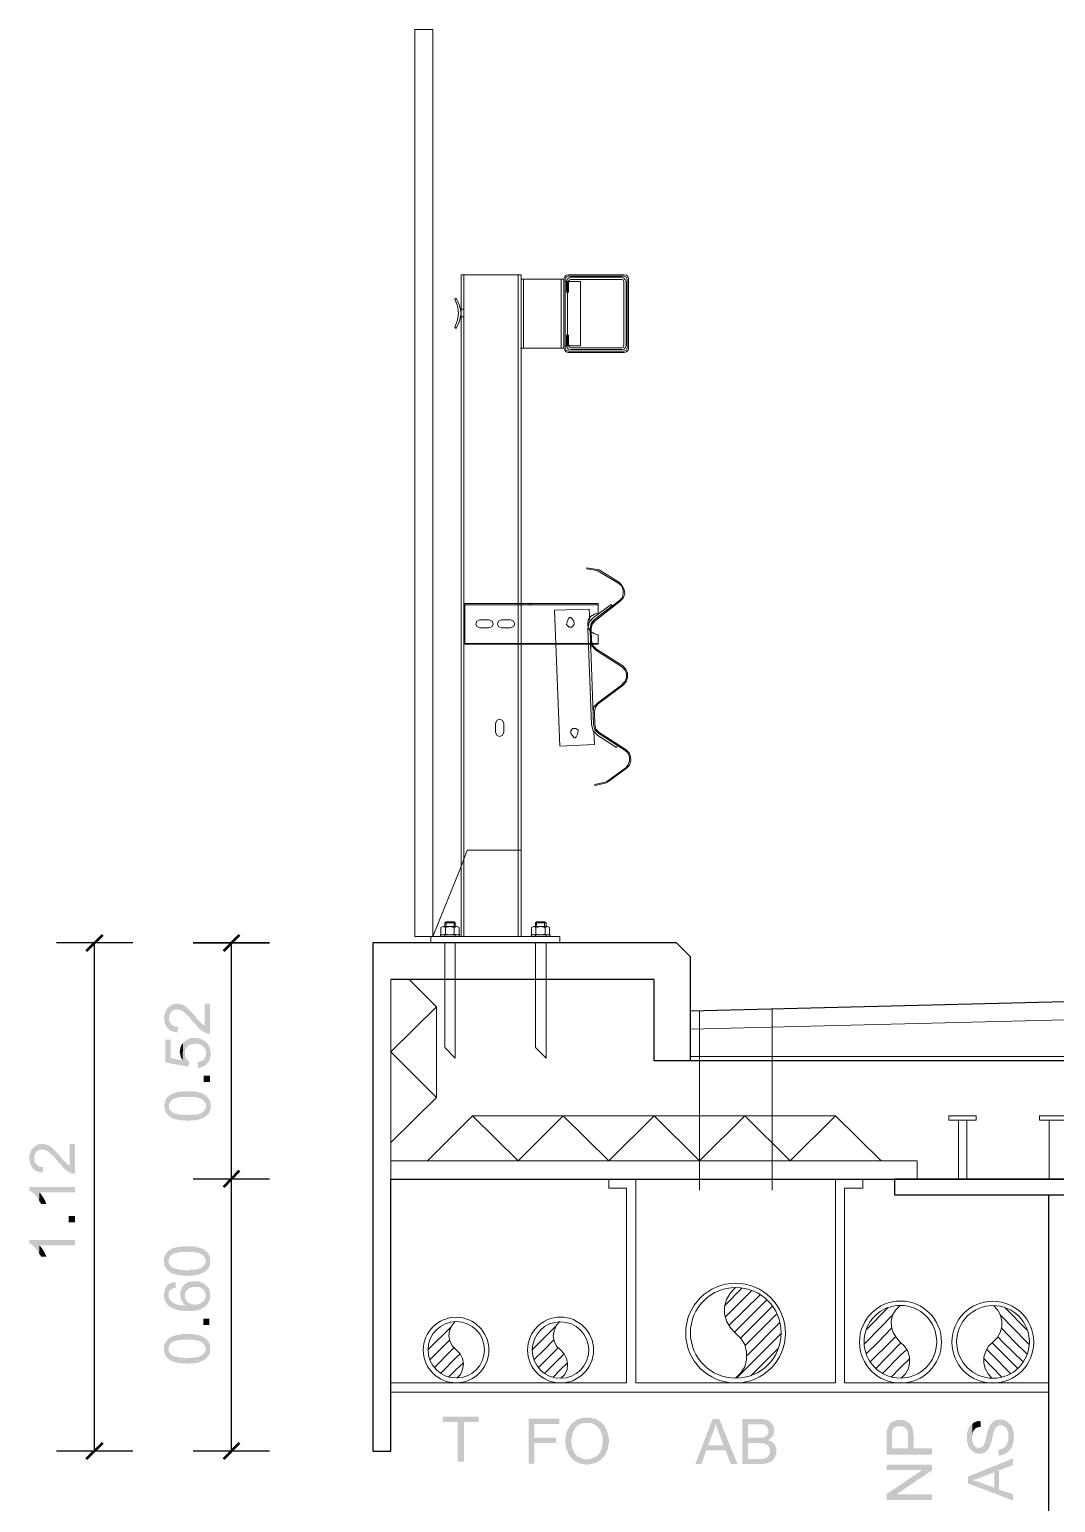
# Model space of a CAD drawing. Header units: millimetres. Extents: x 0.3 to 47.5, y 0.1 to 28.
# Drawn here: x 25.903 to 27.684, y 1.487 to 4.044 of the extents above; entities that cross this region are included whole.
import ezdxf

# ---------------------------------------------------------------- set-up
doc = ezdxf.new("R2010")
doc.units = ezdxf.units.MM
doc.layers.add('PDF _Geometria', color=7, linetype='Continuous')
doc.layers.add('PDF _Riempimenti solidi', color=7, linetype='Continuous')

msp = doc.modelspace()

# ---------------------------------------------------------------- hatches: boundary and pattern name
at = {"layer": 'PDF _Riempimenti solidi', "transparency": 33554559}
for points in [[(26.1367, 2.3282), (26.1367, 2.3232), (26.1375, 2.3216), (26.1375, 2.3191), (26.1383, 2.3174), (26.1392, 2.3149), (26.14, 2.3132), (26.1417, 2.3116), (26.1425, 2.3099), (26.1442, 2.3091), (26.145, 2.3074), (26.1467, 2.3066), (26.1483, 2.3057), (26.1508, 2.3049), (26.1525, 2.3041), (26.155, 2.3032), (26.1575, 2.3032), (26.1592, 2.3024), (26.1608, 2.3124), (26.1583, 2.3124), (26.1558, 2.3132), (26.1542, 2.3132), (26.1525, 2.3141), (26.1508, 2.3157), (26.1492, 2.3166), (26.1483, 2.3182), (26.1467, 2.3199), (26.1458, 2.3216), (26.145, 2.3232), (26.145, 2.3474), (26.1433, 2.3457), (26.1417, 2.3441), (26.1408, 2.3424), (26.1392, 2.3407), (26.1383, 2.3391), (26.1383, 2.3374), (26.1375, 2.3349), (26.1367, 2.3332), (26.1367, 2.3307)], [(26.145, 2.3474), (26.145, 2.3282), (26.145, 2.3316), (26.1458, 2.3332), (26.1467, 2.3349), (26.1475, 2.3374), (26.1483, 2.3391), (26.1492, 2.3391), (26.1508, 2.3399), (26.1525, 2.3416), (26.1542, 2.3424), (26.1617, 2.3424), (26.1642, 2.3416), (26.1658, 2.3407), (26.1683, 2.3399), (26.17, 2.3382), (26.1708, 2.3374), (26.1725, 2.3366), (26.1733, 2.3349), (26.175, 2.3341), (26.1767, 2.3324), (26.1783, 2.3307), (26.18, 2.3291), (26.1817, 2.3274), (26.1833, 2.3249), (26.185, 2.3232), (26.1867, 2.3207), (26.1883, 2.3191), (26.19, 2.3174), (26.1917, 2.3157), (26.1933, 2.3141), (26.1942, 2.3124), (26.1958, 2.3107), (26.1975, 2.3091), (26.1983, 2.3082), (26.2, 2.3074), (26.2017, 2.3057), (26.2033, 2.3049), (26.205, 2.3032), (26.2075, 2.3024), (26.2092, 2.3016), (26.2117, 2.3007), (26.2158, 2.3007), (26.2158, 2.3524), (26.2067, 2.3524), (26.2067, 2.3141), (26.205, 2.3157), (26.2033, 2.3166), (26.2017, 2.3182), (26.2008, 2.3191), (26.2, 2.3199), (26.1983, 2.3216), (26.1967, 2.3232), (26.195, 2.3249), (26.1933, 2.3266), (26.1917, 2.3291), (26.1908, 2.3299), (26.1892, 2.3324), (26.1875, 2.3341), (26.1842, 2.3374), (26.1808, 2.3407), (26.18, 2.3424), (26.1783, 2.3432), (26.1775, 2.3441), (26.1767, 2.3449), (26.175, 2.3466), (26.1733, 2.3474), (26.1717, 2.3491), (26.1683, 2.3507), (26.1675, 2.3507), (26.165, 2.3516), (26.1633, 2.3524), (26.1542, 2.3524), (26.1517, 2.3516), (26.15, 2.3507), (26.1483, 2.3499), (26.1467, 2.3491)], [(26.1383, 2.2899), (26.1383, 2.2507), (26.1783, 2.2432), (26.18, 2.2516), (26.1783, 2.2532), (26.1767, 2.2541), (26.1758, 2.2557), (26.1742, 2.2582), (26.1733, 2.2599), (26.1725, 2.2616), (26.1725, 2.2666), (26.1708, 2.2866), (26.1692, 2.2849), (26.1683, 2.2541), (26.1475, 2.2582), (26.1475, 2.2899)], [(26.1633, 2.2691), (26.1633, 2.2682), (26.1642, 2.2657), (26.1642, 2.2641), (26.165, 2.2616), (26.165, 2.2599), (26.1658, 2.2582), (26.1675, 2.2557), (26.1683, 2.2541), (26.1692, 2.2849), (26.1683, 2.2832), (26.1667, 2.2816), (26.1658, 2.2791), (26.1642, 2.2757), (26.1642, 2.2732), (26.1633, 2.2707)], [(26.1708, 2.2866), (26.1725, 2.2666), (26.1725, 2.2716), (26.1733, 2.2732), (26.1742, 2.2749), (26.1758, 2.2766), (26.1767, 2.2782), (26.1775, 2.2791), (26.1792, 2.2807), (26.1817, 2.2816), (26.1833, 2.2824), (26.185, 2.2824), (26.1875, 2.2832), (26.1925, 2.2832), (26.195, 2.2824), (26.1967, 2.2824), (26.1992, 2.2816), (26.2008, 2.2807), (26.2025, 2.2799), (26.2042, 2.2782), (26.2058, 2.2766), (26.2067, 2.2749), (26.2083, 2.2724), (26.2083, 2.2707), (26.2092, 2.2682), (26.2092, 2.2666), (26.2092, 2.2857), (26.2075, 2.2874), (26.2058, 2.2882), (26.2033, 2.2899), (26.2017, 2.2907), (26.2, 2.2916), (26.1975, 2.2924), (26.1958, 2.2924), (26.1933, 2.2932), (26.1833, 2.2932), (26.1817, 2.2924), (26.1792, 2.2916), (26.1775, 2.2907), (26.1758, 2.2899), (26.1742, 2.2891), (26.1725, 2.2874)], [(26.1942, 2.2516), (26.195, 2.2407), (26.1967, 2.2416), (26.1983, 2.2416), (26.2008, 2.2424), (26.2025, 2.2432), (26.205, 2.2441), (26.2067, 2.2449), (26.2083, 2.2457), (26.21, 2.2474), (26.2108, 2.2491), (26.2125, 2.2499), (26.2142, 2.2532), (26.215, 2.2557), (26.2158, 2.2574), (26.2167, 2.2599), (26.2167, 2.2616), (26.2175, 2.2641), (26.2175, 2.2666), (26.2167, 2.2691), (26.2167, 2.2732), (26.2158, 2.2757), (26.215, 2.2774), (26.2125, 2.2824), (26.2108, 2.2841), (26.2092, 2.2857), (26.2092, 2.2641), (26.2083, 2.2624), (26.2075, 2.2599), (26.2058, 2.2566), (26.2042, 2.2557), (26.2025, 2.2541), (26.1992, 2.2524), (26.1967, 2.2516)], [(26.1367, 2.1749), (26.1367, 2.1724), (26.1375, 2.1707), (26.1375, 2.1682), (26.1383, 2.1666), (26.1392, 2.1641), (26.14, 2.1624), (26.1417, 2.1607), (26.1433, 2.1591), (26.145, 2.1574), (26.145, 2.1782), (26.1458, 2.1799), (26.1475, 2.1832), (26.1492, 2.1849), (26.1508, 2.1866), (26.1517, 2.1866), (26.1525, 2.1874), (26.1542, 2.1882), (26.1558, 2.1882), (26.1575, 2.1891), (26.1592, 2.1891), (26.1608, 2.1899), (26.1633, 2.1899), (26.1658, 2.1907), (26.1892, 2.1907), (26.1908, 2.1899), (26.1933, 2.1899), (26.195, 2.1891), (26.1975, 2.1891), (26.1992, 2.1882), (26.2, 2.1874), (26.2017, 2.1874), (26.2025, 2.1866), (26.2033, 2.1857), (26.205, 2.1841), (26.2067, 2.1824), (26.2075, 2.1807), (26.2083, 2.1791), (26.2092, 2.1774), (26.2092, 2.1749), (26.21, 2.1582), (26.2117, 2.1599), (26.2125, 2.1607), (26.2142, 2.1624), (26.215, 2.1649), (26.2158, 2.1666), (26.2167, 2.1682), (26.2167, 2.1707), (26.2175, 2.1724), (26.2175, 2.1757), (26.2167, 2.1774), (26.2167, 2.1824), (26.2158, 2.1841), (26.215, 2.1857), (26.2133, 2.1882), (26.2125, 2.1891), (26.2125, 2.1899), (26.2108, 2.1916), (26.2092, 2.1924), (26.2075, 2.1941), (26.2058, 2.1949), (26.2033, 2.1966), (26.2017, 2.1974), (26.1992, 2.1982), (26.1975, 2.1982), (26.195, 2.1991), (26.1933, 2.1999), (26.1892, 2.1999), (26.1867, 2.2007), (26.1683, 2.2007), (26.1658, 2.1999), (26.1617, 2.1999), (26.16, 2.1991), (26.1583, 2.1991), (26.1567, 2.1982), (26.1542, 2.1974), (26.1525, 2.1974), (26.15, 2.1957), (26.1483, 2.1949), (26.1467, 2.1941), (26.145, 2.1932), (26.1433, 2.1916), (26.1417, 2.1899), (26.14, 2.1882), (26.1392, 2.1866), (26.1392, 2.1857), (26.1383, 2.1841), (26.1375, 2.1816), (26.1375, 2.1799), (26.1367, 2.1774)], [(26.145, 2.1574), (26.1467, 2.1566), (26.1483, 2.1549), (26.15, 2.1541), (26.1525, 2.1532), (26.1542, 2.1524), (26.155, 2.1524), (26.1567, 2.1516), (26.1583, 2.1516), (26.1608, 2.1507), (26.1625, 2.1507), (26.165, 2.1499), (26.1742, 2.1499), (26.1767, 2.1491), (26.1783, 2.1491), (26.1808, 2.1499), (26.1892, 2.1499), (26.1908, 2.1507), (26.1933, 2.1507), (26.1958, 2.1516), (26.1975, 2.1516), (26.1992, 2.1524), (26.2017, 2.1532), (26.2033, 2.1541), (26.205, 2.1549), (26.2067, 2.1557), (26.2075, 2.1566), (26.2092, 2.1574), (26.21, 2.1582), (26.2092, 2.1749), (26.2092, 2.1724), (26.2083, 2.1707), (26.2075, 2.1691), (26.2058, 2.1674), (26.205, 2.1657), (26.2025, 2.1641), (26.2017, 2.1632), (26.2, 2.1624), (26.1983, 2.1616), (26.1967, 2.1616), (26.195, 2.1607), (26.1933, 2.1607), (26.1908, 2.1599), (26.1833, 2.1599), (26.18, 2.1591), (26.1725, 2.1591), (26.1692, 2.1599), (26.1642, 2.1599), (26.1625, 2.1607), (26.16, 2.1607), (26.1583, 2.1616), (26.1558, 2.1616), (26.1542, 2.1624), (26.1533, 2.1632), (26.1517, 2.1632), (26.15, 2.1641), (26.1492, 2.1657), (26.1458, 2.1691), (26.145, 2.1707), (26.145, 2.1749)], [(25.9025, 2.0849), (25.9025, 2.0799), (25.9033, 2.0782), (25.9033, 2.0757), (25.9042, 2.0741), (25.905, 2.0716), (25.9058, 2.0699), (25.9075, 2.0682), (25.9083, 2.0666), (25.91, 2.0657), (25.9108, 2.0641), (25.9142, 2.0624), (25.9167, 2.0616), (25.9183, 2.0607), (25.9208, 2.0599), (25.9233, 2.0599), (25.925, 2.0591), (25.9267, 2.0691), (25.9242, 2.0691), (25.9217, 2.0699), (25.92, 2.0699), (25.9183, 2.0707), (25.9167, 2.0724), (25.915, 2.0732), (25.9142, 2.0749), (25.9125, 2.0766), (25.9108, 2.0799), (25.9108, 2.1041), (25.9092, 2.1024), (25.9075, 2.1007), (25.9067, 2.0991), (25.905, 2.0974), (25.9042, 2.0957), (25.9042, 2.0941), (25.9033, 2.0916), (25.9025, 2.0899), (25.9025, 2.0874)], [(25.9108, 2.1041), (25.9108, 2.0849), (25.9108, 2.0882), (25.9125, 2.0916), (25.9133, 2.0941), (25.9142, 2.0957), (25.915, 2.0957), (25.9167, 2.0966), (25.9183, 2.0982), (25.92, 2.0991), (25.9275, 2.0991), (25.93, 2.0982), (25.9317, 2.0974), (25.9342, 2.0966), (25.9358, 2.0949), (25.9367, 2.0941), (25.9383, 2.0932), (25.9392, 2.0916), (25.9408, 2.0907), (25.9425, 2.0891), (25.9442, 2.0874), (25.9458, 2.0857), (25.9475, 2.0841), (25.9492, 2.0816), (25.9508, 2.0799), (25.9525, 2.0774), (25.9542, 2.0757), (25.9558, 2.0741), (25.9575, 2.0724), (25.9592, 2.0707), (25.96, 2.0691), (25.9617, 2.0674), (25.9633, 2.0657), (25.9642, 2.0649), (25.9658, 2.0641), (25.9675, 2.0624), (25.9692, 2.0616), (25.9708, 2.0599), (25.9733, 2.0591), (25.975, 2.0582), (25.9775, 2.0574), (25.9817, 2.0574), (25.9817, 2.1091), (25.9725, 2.1091), (25.9725, 2.0707), (25.9708, 2.0724), (25.9692, 2.0732), (25.9675, 2.0749), (25.9667, 2.0757), (25.9658, 2.0766), (25.9642, 2.0782), (25.9625, 2.0799), (25.9608, 2.0816), (25.9592, 2.0832), (25.9575, 2.0857), (25.9567, 2.0866), (25.955, 2.0891), (25.9517, 2.0924), (25.95, 2.0941), (25.9483, 2.0957), (25.9467, 2.0974), (25.9458, 2.0991), (25.9442, 2.0999), (25.9433, 2.1007), (25.9425, 2.1016), (25.9408, 2.1032), (25.9392, 2.1041), (25.9375, 2.1057), (25.9358, 2.1066), (25.9342, 2.1074), (25.9333, 2.1074), (25.9308, 2.1082), (25.9292, 2.1091), (25.92, 2.1091), (25.9175, 2.1082), (25.9125, 2.1057)], [(25.9025, 2.0341), (25.9025, 2.0282), (25.9033, 2.0274), (25.905, 2.0266), (25.9067, 2.0257), (25.9083, 2.0241), (25.91, 2.0232), (25.9117, 2.0216), (25.9133, 2.0191), (25.9142, 2.0182), (25.9158, 2.0166), (25.9167, 2.0149), (25.9183, 2.0132), (25.9192, 2.0116), (25.92, 2.0249), (25.9817, 2.0249), (25.9817, 2.0341)], [(25.9192, 2.0116), (25.92, 2.0091), (25.9217, 2.0074), (25.9225, 2.0049), (25.9317, 2.0049), (25.9317, 2.0057), (25.9308, 2.0074), (25.93, 2.0091), (25.9292, 2.0116), (25.9283, 2.0132), (25.9267, 2.0157), (25.925, 2.0182), (25.9242, 2.0199), (25.9225, 2.0216), (25.9217, 2.0232), (25.92, 2.0249)], [(25.9025, 1.9424), (25.9025, 1.9366), (25.9033, 1.9357), (25.905, 1.9349), (25.9067, 1.9341), (25.9083, 1.9324), (25.91, 1.9316), (25.9117, 1.9299), (25.9133, 1.9274), (25.9142, 1.9266), (25.9158, 1.9249), (25.9167, 1.9232), (25.9183, 1.9216), (25.9192, 1.9199), (25.92, 1.9332), (25.9817, 1.9332), (25.9817, 1.9424)], [(25.9192, 1.9199), (25.92, 1.9174), (25.9217, 1.9157), (25.9225, 1.9132), (25.9317, 1.9132), (25.9317, 1.9141), (25.9308, 1.9157), (25.93, 1.9174), (25.9292, 1.9199), (25.9283, 1.9216), (25.9267, 1.9241), (25.925, 1.9266), (25.9242, 1.9282), (25.9225, 1.9299), (25.9217, 1.9316), (25.92, 1.9332)], [(26.1358, 1.9057), (26.1358, 1.9032), (26.1367, 1.9016), (26.1367, 1.8991), (26.1375, 1.8974), (26.1383, 1.8949), (26.1392, 1.8932), (26.1425, 1.8899), (26.1442, 1.8882), (26.1442, 1.9091), (26.145, 1.9107), (26.1458, 1.9124), (26.1467, 1.9141), (26.1483, 1.9157), (26.15, 1.9174), (26.1508, 1.9174), (26.1517, 1.9182), (26.1533, 1.9191), (26.155, 1.9191), (26.1567, 1.9199), (26.1583, 1.9199), (26.16, 1.9207), (26.1625, 1.9207), (26.165, 1.9216), (26.1883, 1.9216), (26.19, 1.9207), (26.1925, 1.9207), (26.1942, 1.9199), (26.1967, 1.9199), (26.1983, 1.9191), (26.1992, 1.9182), (26.2008, 1.9182), (26.2017, 1.9174), (26.2025, 1.9166), (26.2042, 1.9149), (26.2058, 1.9132), (26.2075, 1.9099), (26.2083, 1.9082), (26.2083, 1.9057), (26.2092, 1.8891), (26.2108, 1.8907), (26.2117, 1.8916), (26.2133, 1.8932), (26.2142, 1.8957), (26.215, 1.8974), (26.2158, 1.8991), (26.2158, 1.9016), (26.2167, 1.9032), (26.2167, 1.9066), (26.2158, 1.9082), (26.2158, 1.9132), (26.215, 1.9149), (26.2142, 1.9166), (26.2125, 1.9191), (26.2117, 1.9199), (26.2117, 1.9207), (26.21, 1.9224), (26.2083, 1.9232), (26.2067, 1.9249), (26.205, 1.9257), (26.2025, 1.9274), (26.2008, 1.9282), (26.1983, 1.9291), (26.1967, 1.9291), (26.1942, 1.9299), (26.1925, 1.9307), (26.1883, 1.9307), (26.1858, 1.9316), (26.1675, 1.9316), (26.165, 1.9307), (26.1608, 1.9307), (26.1592, 1.9299), (26.1575, 1.9299), (26.1558, 1.9291), (26.1533, 1.9282), (26.1517, 1.9282), (26.1492, 1.9266), (26.1475, 1.9257), (26.1458, 1.9249), (26.1442, 1.9241), (26.1425, 1.9224), (26.1392, 1.9191), (26.1383, 1.9174), (26.1383, 1.9166), (26.1375, 1.9149), (26.1367, 1.9124), (26.1367, 1.9107), (26.1358, 1.9082)], [(26.1442, 1.8882), (26.1458, 1.8874), (26.1475, 1.8857), (26.1492, 1.8849), (26.1517, 1.8841), (26.1533, 1.8832), (26.1542, 1.8832), (26.1558, 1.8824), (26.1575, 1.8824), (26.16, 1.8816), (26.1617, 1.8816), (26.1642, 1.8807), (26.1733, 1.8807), (26.1758, 1.8799), (26.1775, 1.8799), (26.18, 1.8807), (26.1883, 1.8807), (26.19, 1.8816), (26.1925, 1.8816), (26.195, 1.8824), (26.1967, 1.8824), (26.1983, 1.8832), (26.2008, 1.8841), (26.2025, 1.8849), (26.2058, 1.8866), (26.2067, 1.8874), (26.2083, 1.8882), (26.2092, 1.8891), (26.2083, 1.9057), (26.2083, 1.9032), (26.2075, 1.9016), (26.2067, 1.8999), (26.205, 1.8982), (26.2042, 1.8966), (26.2017, 1.8949), (26.2008, 1.8941), (26.1975, 1.8924), (26.1958, 1.8924), (26.1942, 1.8916), (26.1925, 1.8916), (26.19, 1.8907), (26.1825, 1.8907), (26.1792, 1.8899), (26.1717, 1.8899), (26.1683, 1.8907), (26.1633, 1.8907), (26.1617, 1.8916), (26.1592, 1.8916), (26.1575, 1.8924), (26.155, 1.8924), (26.1533, 1.8932), (26.1525, 1.8941), (26.1508, 1.8941), (26.1492, 1.8949), (26.1483, 1.8966), (26.1467, 1.8982), (26.145, 1.8999), (26.1442, 1.9016), (26.1442, 1.9057)], [(26.1358, 1.8474), (26.1358, 1.8441), (26.1367, 1.8416), (26.1367, 1.8391), (26.1383, 1.8357), (26.1392, 1.8341), (26.1408, 1.8324), (26.1417, 1.8307), (26.1433, 1.8291), (26.1442, 1.8466), (26.1442, 1.8507), (26.145, 1.8532), (26.1467, 1.8549), (26.1483, 1.8566), (26.15, 1.8574), (26.1517, 1.8582), (26.1542, 1.8591), (26.1567, 1.8599), (26.1558, 1.8699), (26.1542, 1.8691), (26.1517, 1.8691), (26.15, 1.8682), (26.1475, 1.8674), (26.1458, 1.8666), (26.1442, 1.8657), (26.1425, 1.8641), (26.1408, 1.8624), (26.14, 1.8616), (26.1392, 1.8599), (26.1383, 1.8582), (26.1375, 1.8557), (26.1367, 1.8541), (26.1367, 1.8516), (26.1358, 1.8499)], [(26.1708, 1.8641), (26.1725, 1.8457), (26.1725, 1.8499), (26.1733, 1.8516), (26.1742, 1.8532), (26.1775, 1.8566), (26.1775, 1.8574), (26.1792, 1.8582), (26.1808, 1.8591), (26.1833, 1.8599), (26.185, 1.8607), (26.1967, 1.8607), (26.2, 1.8591), (26.2017, 1.8582), (26.2033, 1.8566), (26.2042, 1.8557), (26.2058, 1.8541), (26.2075, 1.8507), (26.2083, 1.8482), (26.2083, 1.8466), (26.2083, 1.8641), (26.2067, 1.8657), (26.205, 1.8666), (26.2033, 1.8682), (26.2025, 1.8682), (26.2, 1.8691), (26.1983, 1.8699), (26.1958, 1.8707), (26.1842, 1.8707), (26.1817, 1.8699), (26.18, 1.8699), (26.1775, 1.8691), (26.1758, 1.8682), (26.1742, 1.8666), (26.1725, 1.8657)], [(26.1433, 1.8291), (26.145, 1.8274), (26.1467, 1.8266), (26.1475, 1.8257), (26.1492, 1.8249), (26.1508, 1.8241), (26.1525, 1.8232), (26.155, 1.8224), (26.1583, 1.8207), (26.1608, 1.8207), (26.1625, 1.8199), (26.1675, 1.8199), (26.17, 1.8191), (26.1867, 1.8191), (26.1892, 1.8199), (26.1917, 1.8199), (26.1942, 1.8207), (26.1958, 1.8207), (26.1983, 1.8216), (26.2017, 1.8232), (26.2033, 1.8241), (26.205, 1.8249), (26.2058, 1.8257), (26.2075, 1.8266), (26.2083, 1.8274), (26.21, 1.8291), (26.2108, 1.8307), (26.2125, 1.8324), (26.215, 1.8374), (26.2158, 1.8399), (26.2158, 1.8416), (26.2167, 1.8441), (26.2167, 1.8466), (26.2158, 1.8491), (26.2158, 1.8532), (26.215, 1.8549), (26.2142, 1.8574), (26.2133, 1.8591), (26.2125, 1.8591), (26.2117, 1.8607), (26.2083, 1.8641), (26.2083, 1.8441), (26.2075, 1.8424), (26.2067, 1.8399), (26.2058, 1.8382), (26.2058, 1.8374), (26.2042, 1.8357), (26.2025, 1.8349), (26.2008, 1.8332), (26.1992, 1.8324), (26.1983, 1.8316), (26.1958, 1.8307), (26.1942, 1.8307), (26.1917, 1.8299), (26.1892, 1.8299), (26.1867, 1.8307), (26.1842, 1.8307), (26.1825, 1.8316), (26.1808, 1.8324), (26.1783, 1.8332), (26.1775, 1.8349), (26.1758, 1.8357), (26.175, 1.8374), (26.1742, 1.8291), (26.1633, 1.8291), (26.1617, 1.8299), (26.1592, 1.8299), (26.1575, 1.8307), (26.1558, 1.8316), (26.155, 1.8324), (26.1525, 1.8332), (26.1508, 1.8341), (26.1492, 1.8357), (26.1475, 1.8374), (26.1467, 1.8382), (26.145, 1.8407), (26.1442, 1.8424), (26.1442, 1.8466)], [(26.1642, 1.8474), (26.1642, 1.8432), (26.165, 1.8416), (26.1658, 1.8391), (26.1667, 1.8374), (26.1667, 1.8366), (26.1683, 1.8349), (26.1692, 1.8332), (26.1708, 1.8316), (26.1725, 1.8299), (26.1742, 1.8291), (26.175, 1.8374), (26.1733, 1.8399), (26.1733, 1.8416), (26.1725, 1.8432), (26.1725, 1.8457), (26.1708, 1.8641), (26.17, 1.8632), (26.1683, 1.8616), (26.1667, 1.8582), (26.1658, 1.8557), (26.1642, 1.8524), (26.1642, 1.8499)], [(26.1358, 1.7532), (26.1358, 1.7507), (26.1367, 1.7491), (26.1367, 1.7466), (26.1375, 1.7449), (26.1383, 1.7424), (26.1392, 1.7407), (26.1425, 1.7374), (26.1442, 1.7357), (26.1442, 1.7566), (26.145, 1.7582), (26.1458, 1.7599), (26.1467, 1.7616), (26.1483, 1.7632), (26.15, 1.7649), (26.1508, 1.7649), (26.1517, 1.7657), (26.1533, 1.7666), (26.155, 1.7666), (26.1567, 1.7674), (26.1583, 1.7674), (26.16, 1.7682), (26.1625, 1.7682), (26.165, 1.7691), (26.1883, 1.7691), (26.19, 1.7682), (26.1925, 1.7682), (26.1942, 1.7674), (26.1967, 1.7674), (26.1983, 1.7666), (26.1992, 1.7657), (26.2008, 1.7657), (26.2017, 1.7649), (26.2025, 1.7641), (26.2042, 1.7624), (26.2058, 1.7607), (26.2067, 1.7591), (26.2075, 1.7574), (26.2083, 1.7557), (26.2083, 1.7532), (26.2092, 1.7366), (26.2108, 1.7382), (26.2117, 1.7391), (26.2133, 1.7407), (26.2142, 1.7432), (26.215, 1.7449), (26.2158, 1.7466), (26.2158, 1.7491), (26.2167, 1.7507), (26.2167, 1.7541), (26.2158, 1.7557), (26.2158, 1.7607), (26.215, 1.7624), (26.2142, 1.7641), (26.2125, 1.7666), (26.2117, 1.7674), (26.2117, 1.7682), (26.21, 1.7699), (26.2083, 1.7707), (26.2067, 1.7724), (26.205, 1.7732), (26.2025, 1.7749), (26.2008, 1.7757), (26.1983, 1.7766), (26.1967, 1.7766), (26.1942, 1.7774), (26.1925, 1.7782), (26.1883, 1.7782), (26.1858, 1.7791), (26.1675, 1.7791), (26.165, 1.7782), (26.1608, 1.7782), (26.1592, 1.7774), (26.1575, 1.7774), (26.1558, 1.7766), (26.1533, 1.7757), (26.1517, 1.7757), (26.1492, 1.7741), (26.1475, 1.7732), (26.1458, 1.7724), (26.1442, 1.7716), (26.1425, 1.7699), (26.1392, 1.7666), (26.1383, 1.7649), (26.1383, 1.7641), (26.1375, 1.7624), (26.1367, 1.7599), (26.1367, 1.7582), (26.1358, 1.7557)], [(26.1442, 1.7357), (26.1458, 1.7349), (26.1475, 1.7332), (26.1492, 1.7324), (26.1517, 1.7316), (26.1533, 1.7307), (26.1542, 1.7307), (26.1558, 1.7299), (26.1575, 1.7299), (26.16, 1.7291), (26.1617, 1.7291), (26.1642, 1.7282), (26.1733, 1.7282), (26.1758, 1.7274), (26.1775, 1.7274), (26.18, 1.7282), (26.1883, 1.7282), (26.19, 1.7291), (26.1925, 1.7291), (26.195, 1.7299), (26.1967, 1.7299), (26.1983, 1.7307), (26.2008, 1.7316), (26.2025, 1.7324), (26.2042, 1.7332), (26.2058, 1.7341), (26.2067, 1.7349), (26.2083, 1.7357), (26.2092, 1.7366), (26.2083, 1.7532), (26.2083, 1.7507), (26.2075, 1.7491), (26.2067, 1.7474), (26.205, 1.7457), (26.2042, 1.7441), (26.2017, 1.7424), (26.2008, 1.7416), (26.1975, 1.7399), (26.1958, 1.7399), (26.1942, 1.7391), (26.1925, 1.7391), (26.19, 1.7382), (26.1825, 1.7382), (26.1792, 1.7374), (26.1717, 1.7374), (26.1683, 1.7382), (26.1633, 1.7382), (26.1617, 1.7391), (26.1592, 1.7391), (26.1575, 1.7399), (26.155, 1.7399), (26.1533, 1.7407), (26.1525, 1.7416), (26.1508, 1.7416), (26.1492, 1.7424), (26.1483, 1.7441), (26.1467, 1.7457), (26.145, 1.7474), (26.1442, 1.7491), (26.1442, 1.7532)], [(26.6825, 1.6357), (26.62, 1.6357), (26.62, 1.6266), (26.6458, 1.6266), (26.6458, 1.5574), (26.6567, 1.5574), (26.6567, 1.6266), (26.6825, 1.6266)], [(26.8225, 1.6324), (26.7692, 1.6324), (26.7692, 1.5541), (26.7792, 1.5541), (26.7792, 1.5899), (26.8167, 1.5899), (26.8167, 1.5991), (26.7792, 1.5991), (26.7792, 1.6232), (26.8225, 1.6232)], [(26.8467, 1.6257), (26.845, 1.6249), (26.8433, 1.6232), (26.8425, 1.6224), (26.8417, 1.6207), (26.84, 1.6191), (26.8383, 1.6157), (26.8375, 1.6141), (26.8358, 1.6107), (26.835, 1.6082), (26.8342, 1.6066), (26.8342, 1.6041), (26.8333, 1.6024), (26.8333, 1.5974), (26.8325, 1.5949), (26.8325, 1.5899), (26.8333, 1.5874), (26.8333, 1.5849), (26.8342, 1.5832), (26.8342, 1.5807), (26.835, 1.5791), (26.8358, 1.5766), (26.8367, 1.5749), (26.8375, 1.5724), (26.8383, 1.5707), (26.84, 1.5682), (26.8408, 1.5666), (26.8442, 1.5632), (26.845, 1.5624), (26.8467, 1.5607), (26.8483, 1.5591), (26.8508, 1.5582), (26.8517, 1.5574), (26.8533, 1.5566), (26.8558, 1.5557), (26.8592, 1.5541), (26.8617, 1.5541), (26.8633, 1.5532), (26.8658, 1.5532), (26.8683, 1.5524), (26.8733, 1.5524), (26.875, 1.5532), (26.8775, 1.5532), (26.8792, 1.5541), (26.8817, 1.5541), (26.8833, 1.5549), (26.8858, 1.5557), (26.8875, 1.5566), (26.89, 1.5574), (26.89, 1.5582), (26.8933, 1.5599), (26.895, 1.5616), (26.8658, 1.5616), (26.8642, 1.5624), (26.8617, 1.5632), (26.86, 1.5641), (26.8583, 1.5649), (26.8558, 1.5657), (26.8542, 1.5666), (26.8508, 1.5699), (26.85, 1.5716), (26.8483, 1.5732), (26.8475, 1.5749), (26.8467, 1.5766), (26.8458, 1.5791), (26.845, 1.5807), (26.8442, 1.5832), (26.8442, 1.5874), (26.8433, 1.5899), (26.8433, 1.5966), (26.8442, 1.5991), (26.8442, 1.6016), (26.845, 1.6041), (26.845, 1.6066), (26.8467, 1.6099), (26.8475, 1.6116), (26.8483, 1.6132), (26.8492, 1.6149), (26.85, 1.6166), (26.8517, 1.6174), (26.8525, 1.6191), (26.8542, 1.6199), (26.8567, 1.6216), (26.8583, 1.6224), (26.86, 1.6232), (26.8617, 1.6241), (26.8642, 1.6249), (26.8708, 1.6249)], [(26.8708, 1.6341), (26.8633, 1.6341), (26.8617, 1.6332), (26.8592, 1.6324), (26.8575, 1.6324), (26.855, 1.6316), (26.8533, 1.6307), (26.8517, 1.6299), (26.85, 1.6282), (26.8483, 1.6274), (26.8467, 1.6257), (26.8708, 1.6249), (26.8767, 1.6249), (26.8792, 1.6241), (26.8808, 1.6232), (26.8825, 1.6224), (26.885, 1.6216), (26.8858, 1.6207), (26.8892, 1.6174), (26.8908, 1.6157), (26.8917, 1.6141), (26.8933, 1.6124), (26.8942, 1.6099), (26.895, 1.6082), (26.8958, 1.6066), (26.8958, 1.6049), (26.8967, 1.6024), (26.8967, 1.6007), (26.8975, 1.5982), (26.8975, 1.5891), (26.8967, 1.5866), (26.8967, 1.5841), (26.8958, 1.5824), (26.8958, 1.5799), (26.895, 1.5782), (26.8933, 1.5749), (26.8925, 1.5732), (26.8908, 1.5716), (26.89, 1.5699), (26.8883, 1.5682), (26.8867, 1.5666), (26.885, 1.5657), (26.8825, 1.5649), (26.8808, 1.5641), (26.8792, 1.5632), (26.8767, 1.5624), (26.875, 1.5616), (26.87, 1.5616), (26.895, 1.5616), (26.8967, 1.5632), (26.9, 1.5666), (26.9008, 1.5682), (26.9025, 1.5699), (26.9033, 1.5716), (26.9033, 1.5724), (26.905, 1.5757), (26.9058, 1.5782), (26.9067, 1.5799), (26.9067, 1.5824), (26.9075, 1.5841), (26.9075, 1.5866), (26.9083, 1.5891), (26.9083, 1.5982), (26.9075, 1.5999), (26.9075, 1.6024), (26.9067, 1.6049), (26.9067, 1.6066), (26.9058, 1.6082), (26.905, 1.6107), (26.9042, 1.6124), (26.9033, 1.6149), (26.9025, 1.6166), (26.9008, 1.6191), (26.9, 1.6207), (26.8967, 1.6241), (26.8958, 1.6249), (26.8942, 1.6266), (26.8917, 1.6274), (26.89, 1.6291), (26.8892, 1.6291), (26.8875, 1.6307), (26.8858, 1.6316), (26.8833, 1.6324), (26.8817, 1.6324), (26.8792, 1.6332), (26.8775, 1.6341), (26.8725, 1.6341)], [(27.1, 1.6316), (27.0883, 1.6316), (27.0583, 1.5532), (27.0692, 1.5532), (27.0775, 1.5774), (27.1108, 1.5774), (27.0808, 1.5857), (27.0892, 1.6091), (27.09, 1.6091), (27.09, 1.6107), (27.0908, 1.6132), (27.0917, 1.6149), (27.0925, 1.6174), (27.0925, 1.6191), (27.0933, 1.6216), (27.0942, 1.6241)], [(27.1, 1.6316), (27.0942, 1.6241), (27.0942, 1.6224), (27.095, 1.6207), (27.095, 1.6182), (27.0958, 1.6166), (27.0967, 1.6141), (27.0975, 1.6124), (27.0983, 1.6099), (27.0992, 1.6074), (27.1075, 1.5857), (27.0808, 1.5857), (27.1108, 1.5774), (27.12, 1.5532), (27.1317, 1.5532)], [(27.1692, 1.6316), (27.14, 1.6316), (27.14, 1.5532), (27.1767, 1.5532), (27.1783, 1.5541), (27.1808, 1.5541), (27.1825, 1.5549), (27.1833, 1.5549), (27.1858, 1.5557), (27.1875, 1.5566), (27.1908, 1.5582), (27.1917, 1.5591), (27.1933, 1.5599), (27.1942, 1.5616), (27.15, 1.5624), (27.15, 1.5899), (27.1942, 1.5899), (27.1925, 1.5916), (27.1908, 1.5924), (27.1883, 1.5932), (27.1867, 1.5941), (27.1842, 1.5949), (27.1867, 1.5966), (27.1883, 1.5974), (27.15, 1.5991), (27.15, 1.6224), (27.1917, 1.6224), (27.1908, 1.6241), (27.1892, 1.6257), (27.1875, 1.6274), (27.1858, 1.6282), (27.1842, 1.6299), (27.1825, 1.6299), (27.1808, 1.6307), (27.1783, 1.6307), (27.1767, 1.6316), (27.1717, 1.6316)], [(27.1917, 1.6224), (27.1658, 1.6224), (27.175, 1.6224), (27.1767, 1.6216), (27.1783, 1.6216), (27.18, 1.6207), (27.1817, 1.6191), (27.1833, 1.6174), (27.1833, 1.6166), (27.1842, 1.6149), (27.185, 1.6132), (27.185, 1.6074), (27.1833, 1.6041), (27.1825, 1.6032), (27.1808, 1.6016), (27.1792, 1.6007), (27.1775, 1.5999), (27.1767, 1.5999), (27.175, 1.5991), (27.15, 1.5991), (27.1883, 1.5974), (27.19, 1.5991), (27.1917, 1.6007), (27.1925, 1.6024), (27.1933, 1.6032), (27.1942, 1.6057), (27.195, 1.6074), (27.195, 1.6166), (27.1933, 1.6199), (27.1925, 1.6224)], [(27.3908, 1.5999), (27.3908, 1.5699), (27.4692, 1.5699), (27.4692, 1.5807), (27.4375, 1.5807), (27.4375, 1.6024), (27.4367, 1.6049), (27.4367, 1.6099), (27.4358, 1.6124), (27.4358, 1.6141), (27.435, 1.6166), (27.4333, 1.6199), (27.4325, 1.6216), (27.4317, 1.6224), (27.43, 1.6241), (27.4292, 1.6249), (27.4275, 1.5807), (27.4, 1.5807), (27.4, 1.6007), (27.3992, 1.6257), (27.3975, 1.6249), (27.3958, 1.6232), (27.3942, 1.6199), (27.3933, 1.6182), (27.3925, 1.6166), (27.3917, 1.6141), (27.3908, 1.6116), (27.3908, 1.6024)], [(27.3992, 1.6257), (27.4, 1.6007), (27.4, 1.6107), (27.4008, 1.6124), (27.4017, 1.6141), (27.4033, 1.6157), (27.405, 1.6166), (27.405, 1.6174), (27.4075, 1.6182), (27.4092, 1.6191), (27.4167, 1.6191), (27.4192, 1.6182), (27.4208, 1.6174), (27.4225, 1.6166), (27.4242, 1.6149), (27.425, 1.6141), (27.4258, 1.6124), (27.4267, 1.6107), (27.4275, 1.6082), (27.4275, 1.5807), (27.4292, 1.6249), (27.4275, 1.6257), (27.4258, 1.6274), (27.4233, 1.6282), (27.4217, 1.6291), (27.42, 1.6291), (27.4175, 1.6299), (27.4083, 1.6299), (27.4067, 1.6291), (27.4042, 1.6282), (27.4025, 1.6274), (27.4008, 1.6274)], [(27.53, 1.5991), (27.53, 1.5924), (27.5308, 1.5907), (27.5317, 1.5882), (27.5317, 1.5866), (27.5325, 1.5841), (27.5333, 1.5824), (27.535, 1.5807), (27.5358, 1.5791), (27.5375, 1.5774), (27.5392, 1.5757), (27.5408, 1.5749), (27.5417, 1.5741), (27.5433, 1.5732), (27.545, 1.5724), (27.5475, 1.5716), (27.5558, 1.5716), (27.5575, 1.5724), (27.5592, 1.5732), (27.5617, 1.5741), (27.5633, 1.5757), (27.565, 1.5766), (27.5667, 1.5782), (27.5675, 1.5799), (27.5683, 1.5824), (27.5692, 1.5824), (27.57, 1.5841), (27.57, 1.5857), (27.5708, 1.5874), (27.5717, 1.5899), (27.5725, 1.5924), (27.5733, 1.5949), (27.5733, 1.5974), (27.5742, 1.5999), (27.575, 1.6024), (27.5758, 1.6049), (27.5758, 1.6074), (27.5775, 1.6107), (27.5775, 1.6116), (27.5783, 1.6141), (27.5792, 1.6157), (27.5808, 1.6174), (27.5825, 1.6191), (27.5842, 1.6199), (27.5867, 1.6207), (27.5917, 1.6207), (27.5933, 1.6199), (27.595, 1.6182), (27.5967, 1.6174), (27.5983, 1.6157), (27.5992, 1.6141), (27.6, 1.6116), (27.6017, 1.6082), (27.6017, 1.5749), (27.6033, 1.5766), (27.605, 1.5782), (27.6058, 1.5799), (27.6075, 1.5816), (27.6083, 1.5841), (27.6083, 1.5849), (27.6092, 1.5866), (27.61, 1.5882), (27.61, 1.5899), (27.6108, 1.5924), (27.6108, 1.5966), (27.6117, 1.5991), (27.6117, 1.6049), (27.6108, 1.6066), (27.6108, 1.6091), (27.61, 1.6107), (27.61, 1.6132), (27.6092, 1.6149), (27.6083, 1.6166), (27.6083, 1.6174), (27.6067, 1.6199), (27.6058, 1.6216), (27.6025, 1.6249), (27.6017, 1.6257), (27.5992, 1.6274), (27.5983, 1.6282), (27.5958, 1.6291), (27.5942, 1.6299), (27.5917, 1.6307), (27.5842, 1.6307), (27.5825, 1.6299), (27.58, 1.6299), (27.5783, 1.6291), (27.5767, 1.6274), (27.575, 1.6266), (27.5733, 1.6249), (27.5725, 1.6232), (27.5708, 1.6216), (27.57, 1.6199), (27.5683, 1.6174), (27.5675, 1.6157), (27.5675, 1.6141), (27.5658, 1.6107), (27.5658, 1.6082), (27.565, 1.6057), (27.5642, 1.6032), (27.5633, 1.5999), (27.5633, 1.5974), (27.5617, 1.5924), (27.5608, 1.5899), (27.56, 1.5882), (27.5583, 1.5849), (27.5575, 1.5841), (27.5567, 1.5832), (27.5533, 1.5816), (27.5475, 1.5816), (27.5458, 1.5824), (27.5442, 1.5841), (27.5425, 1.5857), (27.5417, 1.5866), (27.54, 1.5899), (27.54, 1.5916), (27.5392, 1.5941), (27.5392, 1.6232), (27.5375, 1.6216), (27.5358, 1.6199), (27.535, 1.6182), (27.5333, 1.6166), (27.5325, 1.6141), (27.5317, 1.6116), (27.5308, 1.6099), (27.5308, 1.6082), (27.53, 1.6057), (27.53, 1.6016)], [(27.5392, 1.6232), (27.5392, 1.5991), (27.5392, 1.6041), (27.54, 1.6057), (27.54, 1.6082), (27.5425, 1.6132), (27.5433, 1.6132), (27.5442, 1.6149), (27.5458, 1.6157), (27.5475, 1.6166), (27.55, 1.6174), (27.5517, 1.6182), (27.5542, 1.6182), (27.5533, 1.6282), (27.5492, 1.6282), (27.5467, 1.6274), (27.545, 1.6266), (27.5425, 1.6257), (27.5408, 1.6249), (27.5408, 1.6241)], [(27.1942, 1.5899), (27.1683, 1.5899), (27.1717, 1.5899), (27.1742, 1.5891), (27.1783, 1.5891), (27.18, 1.5882), (27.1808, 1.5874), (27.1833, 1.5866), (27.185, 1.5857), (27.1858, 1.5841), (27.1875, 1.5807), (27.1883, 1.5782), (27.1883, 1.5732), (27.1875, 1.5716), (27.1867, 1.5691), (27.1858, 1.5682), (27.1825, 1.5649), (27.1808, 1.5641), (27.1792, 1.5632), (27.1767, 1.5632), (27.175, 1.5624), (27.15, 1.5624), (27.1942, 1.5616), (27.1958, 1.5641), (27.1967, 1.5657), (27.1975, 1.5674), (27.1983, 1.5699), (27.1992, 1.5716), (27.1992, 1.5799), (27.1983, 1.5824), (27.1975, 1.5841), (27.1967, 1.5866), (27.195, 1.5882)], [(27.5842, 1.5782), (27.585, 1.5682), (27.5892, 1.5682), (27.5908, 1.5691), (27.5933, 1.5699), (27.5967, 1.5716), (27.5992, 1.5724), (27.6008, 1.5741), (27.6017, 1.5749), (27.6017, 1.6016), (27.6017, 1.5949), (27.6008, 1.5932), (27.6, 1.5907), (27.6, 1.5891), (27.5992, 1.5874), (27.5975, 1.5857), (27.5967, 1.5841), (27.595, 1.5824), (27.5933, 1.5816), (27.5925, 1.5807), (27.5908, 1.5799), (27.5883, 1.5791), (27.5858, 1.5782)], [(27.5317, 1.5316), (27.5392, 1.5257), (27.5408, 1.5257), (27.5425, 1.5266), (27.545, 1.5266), (27.5467, 1.5274), (27.5492, 1.5282), (27.5508, 1.5291), (27.5533, 1.5299), (27.5558, 1.5307), (27.5775, 1.5391), (27.5775, 1.5124), (27.5858, 1.5424), (27.61, 1.5516), (27.61, 1.5632)], [(27.3908, 1.5524), (27.3908, 1.5432), (27.4525, 1.5432), (27.4692, 1.5424), (27.4692, 1.5524)], [(27.5317, 1.5316), (27.5317, 1.5199), (27.61, 1.4899), (27.61, 1.5007), (27.5858, 1.5091), (27.5858, 1.5424), (27.5775, 1.5124), (27.5542, 1.5207), (27.5542, 1.5216), (27.5525, 1.5216), (27.55, 1.5224), (27.5483, 1.5232), (27.5458, 1.5241), (27.5442, 1.5241), (27.5417, 1.5249), (27.5392, 1.5257)], [(27.3908, 1.5016), (27.3908, 1.4907), (27.4692, 1.4907), (27.4692, 1.5007), (27.4075, 1.5007)]]:
    msp.add_hatch(color=256, dxfattribs=at).paths.add_polyline_path(points)

# ---------------------------------------------------------------- linework, layer by layer
at = {"layer": 'PDF _Geometria', "lineweight": 9}
for points in [[(26.6025, 2.4691), (26.6025, 4.0441), (26.5717, 4.0441), (26.5717, 2.4691)], [(26.935, 3.6157), (26.9383, 3.6141), (26.94, 3.6107), (26.94, 3.4907), (26.9383, 3.4874), (26.935, 3.4857), (26.8375, 3.4857), (26.8342, 3.4874), (26.8325, 3.4907), (26.8325, 3.6107), (26.8342, 3.6141), (26.8375, 3.6157)], [(26.6433, 3.5774), (26.6408, 3.5757), (26.6458, 3.5641), (26.6475, 3.5516), (26.6458, 3.5391), (26.6408, 3.5274), (26.6433, 3.5249), (26.6492, 3.5374), (26.6517, 3.5516), (26.6492, 3.5649)], [(26.89, 2.9932), (26.8833, 2.9949), (26.8767, 2.9991), (26.8725, 3.0049), (26.8717, 3.0116), (26.8725, 3.0191), (26.8767, 3.0249), (26.8833, 3.0291), (26.89, 3.0307), (26.89, 3.0474), (26.6583, 3.0474), (26.6583, 2.9766), (26.89, 2.9766)], [(26.8758, 3.0032), (26.8775, 3.0132), (26.8833, 3.0199), (26.9142, 3.0432), (26.9125, 3.0457), (26.8817, 3.0232), (26.8742, 3.0149), (26.8717, 3.0032), (26.8783, 2.8374), (26.8808, 2.8266), (26.8892, 2.8182), (26.9217, 2.7974), (26.9233, 2.8007), (26.8908, 2.8216), (26.8842, 2.8282), (26.8817, 2.8374)], [(26.6842, 3.0049), (26.7008, 3.0049), (26.7058, 3.0074), (26.7075, 3.0116), (26.7058, 3.0166), (26.7008, 3.0191), (26.6842, 3.0191), (26.6792, 3.0166), (26.6775, 3.0116), (26.6792, 3.0074)], [(26.7217, 3.0049), (26.7383, 3.0049), (26.7425, 3.0074), (26.745, 3.0116), (26.7425, 3.0166), (26.7383, 3.0191), (26.7217, 3.0191), (26.7167, 3.0166), (26.715, 3.0116), (26.7167, 3.0074)], [(26.8442, 3.0216), (26.8425, 3.0232), (26.84, 3.0232), (26.8383, 3.0216), (26.8358, 3.0157), (26.835, 3.0107), (26.8392, 3.0066), (26.8442, 3.0066), (26.8483, 3.0107), (26.8475, 3.0166)], [(26.7258, 2.8232), (26.7258, 2.8399), (26.7233, 2.8449), (26.7183, 2.8466), (26.7142, 2.8449), (26.7117, 2.8399), (26.7117, 2.8232), (26.7142, 2.8182), (26.7183, 2.8166), (26.7233, 2.8182)], [(26.8517, 2.8157), (26.8542, 2.8216), (26.855, 2.8274), (26.8508, 2.8307), (26.8458, 2.8307), (26.8425, 2.8266), (26.8425, 2.8216), (26.8467, 2.8157), (26.8483, 2.8141), (26.85, 2.8141)], [(26.625, 2.4849), (26.6208, 2.4866), (26.6167, 2.4849), (26.6167, 2.4732), (26.6208, 2.4724), (26.625, 2.4732), (26.6325, 2.4724), (26.64, 2.4732), (26.6442, 2.4724), (26.6483, 2.4732), (26.6483, 2.4849), (26.6442, 2.4866), (26.64, 2.4849), (26.6325, 2.4866)], [(26.7817, 2.4849), (26.7783, 2.4866), (26.7742, 2.4849), (26.7742, 2.4732), (26.7783, 2.4724), (26.7817, 2.4732), (26.79, 2.4724), (26.7975, 2.4732), (26.8017, 2.4724), (26.805, 2.4732), (26.805, 2.4849), (26.8017, 2.4866), (26.7975, 2.4849), (26.79, 2.4866)], [(27.5458, 2.1507), (27.5458, 2.1582), (27.4983, 2.1582), (27.4983, 2.1507)], [(27.7033, 2.1507), (27.7033, 2.1582), (27.6558, 2.1582), (27.6558, 2.1507)]]:
    msp.add_lwpolyline(points, close=True, dxfattribs=at)
for points in [[(26.6517, 2.4691), (26.6517, 3.6182), (26.7558, 3.6182), (26.7558, 2.4691)], [(26.6567, 2.4691), (26.6567, 3.6182)], [(26.7508, 2.4691), (26.7508, 3.6182)], [(26.83, 3.4907), (26.8317, 3.4874), (26.8342, 3.4841), (26.8375, 3.4832), (26.935, 3.4832), (26.9392, 3.4841), (26.9417, 3.4874), (26.9425, 3.4907), (26.9425, 3.6107), (26.9417, 3.6141), (26.9392, 3.6174), (26.935, 3.6182), (26.8375, 3.6182), (26.8342, 3.6174), (26.8317, 3.6141), (26.83, 3.6107), (26.83, 3.4907), (26.755, 3.4907)], [(26.83, 3.6107), (26.7558, 3.6107)], [(26.76, 3.4907), (26.76, 3.6107)], [(26.8258, 3.6107), (26.8258, 3.4907)], [(26.8325, 3.6066), (26.8592, 3.6066), (26.8592, 3.4949), (26.8325, 3.4949)], [(26.835, 3.6066), (26.8358, 3.6107), (26.8383, 3.6124), (26.8425, 3.6141), (26.9308, 3.6141), (26.9342, 3.6124), (26.9367, 3.6099), (26.9383, 3.6066), (26.9383, 3.4957), (26.9367, 3.4916), (26.9342, 3.4891), (26.9308, 3.4882), (26.8425, 3.4882), (26.8383, 3.4891), (26.8358, 3.4916), (26.835, 3.4949), (26.835, 3.5132), (26.8383, 3.5132), (26.8383, 3.4949), (26.84, 3.4924), (26.8425, 3.4916), (26.9308, 3.4916), (26.9333, 3.4924), (26.9342, 3.4957), (26.9342, 3.6066), (26.9333, 3.6091), (26.9308, 3.6099), (26.8425, 3.6099), (26.84, 3.6091), (26.8383, 3.6066), (26.8383, 3.6074)], [(26.8383, 3.6066), (26.8383, 3.5882), (26.835, 3.5882), (26.835, 3.6066), (26.835, 3.6074)], [(26.8367, 3.6066), (26.8367, 3.4949)], [(26.6567, 3.5582), (26.6517, 3.5582)], [(26.6567, 3.5449), (26.6517, 3.5449)], [(26.9325, 2.9074), (26.8892, 2.8749), (26.8825, 2.8682), (26.8808, 2.8591), (26.8817, 2.8374), (26.8842, 2.8282), (26.8908, 2.8216), (26.9367, 2.7924), (26.9417, 2.7874), (26.9442, 2.7807), (26.9442, 2.7741), (26.9417, 2.7682), (26.9375, 2.7624), (26.905, 2.7382), (26.9017, 2.7374), (26.8842, 2.7332), (26.8842, 2.7316), (26.9025, 2.7357), (26.9058, 2.7374), (26.9383, 2.7607), (26.9442, 2.7666), (26.9467, 2.7741), (26.9458, 2.7816), (26.9433, 2.7882), (26.9375, 2.7941), (26.8917, 2.8232), (26.8858, 2.8291), (26.8842, 2.8374), (26.8833, 2.8591), (26.885, 2.8674), (26.89, 2.8732), (26.9333, 2.9057), (26.9383, 2.9116), (26.9408, 2.9191), (26.9408, 2.9266), (26.9375, 2.9332), (26.9325, 2.9391), (26.8867, 2.9682), (26.8808, 2.9741), (26.8783, 2.9824), (26.8775, 3.0032), (26.8792, 3.0116), (26.885, 3.0182), (26.9275, 3.0507), (26.9333, 3.0566), (26.9358, 3.0641), (26.935, 3.0716), (26.9317, 3.0782), (26.9267, 3.0841), (26.8917, 3.1057), (26.8883, 3.1066), (26.87, 3.1091), (26.87, 3.1074), (26.8883, 3.1049), (26.8908, 3.1032), (26.9258, 3.0824), (26.9308, 3.0774), (26.9333, 3.0707), (26.9333, 3.0641), (26.9317, 3.0574), (26.9267, 3.0524), (26.8833, 3.0199), (26.8775, 3.0124), (26.8758, 3.0032), (26.8767, 2.9824), (26.8792, 2.9732), (26.8858, 2.9666), (26.9308, 2.9374), (26.9358, 2.9324), (26.9392, 2.9257), (26.9392, 2.9191), (26.9367, 2.9124), (26.9317, 2.9074)], [(26.89, 3.0449), (26.6583, 3.0449)], [(26.77, 3.0474), (26.77, 3.0449)], [(26.7742, 3.0474), (26.7742, 3.0449)], [(26.8825, 2.8249), (26.8833, 2.8024), (26.8233, 2.7999), (26.8142, 3.0357), (26.8742, 3.0374), (26.875, 3.0166)], [(26.89, 2.9782), (26.6583, 2.9782)], [(26.77, 2.9782), (26.77, 2.9766)], [(26.7742, 2.9782), (26.7742, 2.9766)], [(26.8767, 2.9857), (26.8767, 2.9691)], [(26.7558, 2.6191), (26.6625, 2.6191), (26.6517, 2.5907), (26.6025, 2.4691)], [(26.6208, 2.4866), (26.6442, 2.4866)], [(26.64, 2.4866), (26.64, 2.4949), (26.6258, 2.4949), (26.6233, 2.4932), (26.6233, 2.4866)], [(26.64, 2.4949), (26.6417, 2.4932), (26.6233, 2.4932)], [(26.625, 2.4849), (26.625, 2.4732)], [(26.6258, 2.4949), (26.6258, 2.4866)], [(26.64, 2.4849), (26.64, 2.4732)], [(26.6417, 2.4932), (26.6417, 2.4866)], [(26.7783, 2.4866), (26.8017, 2.4866)], [(26.7967, 2.4866), (26.7967, 2.4949), (26.7825, 2.4949), (26.7808, 2.4932), (26.7808, 2.4866)], [(26.7967, 2.4949), (26.7992, 2.4932), (26.7808, 2.4932)], [(26.7817, 2.4849), (26.7817, 2.4732)], [(26.7825, 2.4949), (26.7825, 2.4866)], [(26.7975, 2.4849), (26.7975, 2.4732)], [(26.7992, 2.4932), (26.7992, 2.4866)], [(26.5992, 2.4582), (26.5992, 2.4691), (26.8233, 2.4691), (26.8233, 2.4582)], [(26.6158, 2.4691), (26.6158, 2.4724), (26.6492, 2.4724), (26.6492, 2.4691)], [(26.6233, 2.4724), (26.6233, 2.4691)], [(26.6233, 2.4582), (26.6233, 2.2766), (26.6417, 2.2582), (26.6417, 2.4582)], [(26.6417, 2.4724), (26.6417, 2.4691)], [(26.7733, 2.4691), (26.7733, 2.4724), (26.8067, 2.4724), (26.8067, 2.4691)], [(26.7808, 2.4724), (26.7808, 2.4691)], [(26.7808, 2.4582), (26.7808, 2.2766), (26.7992, 2.2582), (26.7992, 2.4582)], [(26.7992, 2.4724), (26.7992, 2.4691)], [(26.53, 2.0482), (26.53, 2.3949), (26.53, 2.0799), (27.4433, 2.0799), (27.4433, 2.0482)], [(26.6092, 2.1899), (26.6092, 2.3474), (26.5617, 2.3949)], [(33.7433, 2.3082), (30.3967, 2.3916), (27.05, 2.3082)], [(26.6092, 2.3474), (26.53, 2.2691), (26.6092, 2.1899), (26.53, 2.1116)], [(27.0658, 2.3399), (27.0658, 2.0291)], [(27.1917, 2.3432), (27.1917, 2.0291)], [(27.05, 2.2607), (33.7433, 2.2607)], [(27.3017, 2.1582), (26.6717, 2.1582), (26.5933, 2.0799)], [(26.6717, 2.1582), (26.7508, 2.0799), (26.8292, 2.1582), (26.9083, 2.0799), (26.9867, 2.1582), (27.0658, 2.0799), (27.1442, 2.1582), (27.2233, 2.0799), (27.3017, 2.1582), (27.3808, 2.0799)], [(27.515, 2.0482), (27.515, 2.1507)], [(27.53, 2.0482), (27.53, 2.1507)], [(27.6725, 2.0482), (27.6725, 2.1507)], [(26.53, 1.6941), (26.9392, 1.6941), (26.9392, 2.0324), (26.9083, 2.0324), (26.9083, 2.0482)], [(27.3017, 2.0482), (27.3017, 1.6941), (26.955, 1.6941), (26.955, 2.0482)], [(27.6717, 1.6941), (27.3175, 1.6941), (27.3175, 2.0324), (27.3492, 2.0324), (27.3492, 2.0482)], [(27.1283, 1.8599), (27.1192, 1.8507), (27.1125, 1.8391), (27.1092, 1.8266), (27.1092, 1.8141), (27.1125, 1.8016), (27.1192, 1.7899), (27.1283, 1.7807), (27.1375, 1.7716), (27.1442, 1.7607), (27.1475, 1.7482), (27.1475, 1.7349), (27.1442, 1.7224), (27.1375, 1.7116), (27.1283, 1.7024)], [(27.1092, 1.8282), (27.14, 1.8591)], [(27.11, 1.8082), (27.1567, 1.8549)], [(27.1167, 1.7941), (27.1708, 1.8474)], [(27.1267, 1.7824), (27.1825, 1.8382)], [(27.1375, 1.7724), (27.1925, 1.8274)], [(27.355, 1.7866), (27.3933, 1.8249)], [(27.4133, 1.8282), (27.4058, 1.8207), (27.4008, 1.8116), (27.3983, 1.8016), (27.3992, 1.7916), (27.4017, 1.7816), (27.4075, 1.7724), (27.4142, 1.7649), (27.4217, 1.7582), (27.4275, 1.7491), (27.43, 1.7391), (27.43, 1.7291), (27.4283, 1.7191), (27.4233, 1.7099), (27.4158, 1.7024)], [(27.5733, 1.7024), (27.5667, 1.7099), (27.5617, 1.7191), (27.5592, 1.7291), (27.5592, 1.7391), (27.5625, 1.7491), (27.5675, 1.7582), (27.575, 1.7649), (27.5825, 1.7724), (27.5875, 1.7816), (27.5908, 1.7916), (27.5908, 1.8016), (27.5883, 1.8116), (27.5833, 1.8207), (27.5767, 1.8282)], [(27.6342, 1.7866), (27.5958, 1.8249)], [(26.5942, 1.7516), (26.635, 1.7924)], [(26.6417, 1.8007), (26.6358, 1.7941), (26.6317, 1.7849), (26.6308, 1.7757), (26.6325, 1.7666), (26.6367, 1.7582), (26.6433, 1.7516), (26.65, 1.7449), (26.6542, 1.7366), (26.6558, 1.7274), (26.6542, 1.7174), (26.6508, 1.7091), (26.6442, 1.7024)], [(26.775, 1.7516), (26.8158, 1.7924)], [(26.8233, 1.8007), (26.8167, 1.7941), (26.8133, 1.7849), (26.8117, 1.7757), (26.8133, 1.7666), (26.8175, 1.7582), (26.8242, 1.7516), (26.8308, 1.7449), (26.835, 1.7366), (26.8367, 1.7274), (26.8358, 1.7174), (26.8317, 1.7091), (26.825, 1.7024)], [(27.145, 1.7591), (27.2, 1.8141)], [(27.1483, 1.7416), (27.205, 1.7991)], [(27.3517, 1.7616), (27.355, 1.7649), (27.4008, 1.8116)], [(27.6375, 1.7616), (27.6342, 1.7649), (27.5883, 1.8116)], [(26.5975, 1.7341), (26.615, 1.7516), (26.6317, 1.7682)], [(26.7783, 1.7341), (26.7958, 1.7516), (26.8125, 1.7682)], [(27.13, 1.7024), (27.2075, 1.7799)], [(27.355, 1.7449), (27.3758, 1.7649), (27.3992, 1.7891)], [(27.3617, 1.7307), (27.3967, 1.7649), (27.4058, 1.7741)], [(27.6275, 1.7307), (27.5925, 1.7649), (27.5833, 1.7741)], [(27.6342, 1.7449), (27.6133, 1.7649), (27.59, 1.7891)], [(26.605, 1.7207), (26.6358, 1.7516), (26.6392, 1.7549)], [(26.6158, 1.7107), (26.6433, 1.7382), (26.65, 1.7449)], [(26.7858, 1.7207), (26.8167, 1.7516), (26.82, 1.7549)], [(26.7967, 1.7107), (26.8242, 1.7382), (26.8308, 1.7449)], [(27.155, 1.7066), (27.2025, 1.7541)], [(27.3717, 1.7191), (27.4142, 1.7624), (27.4158, 1.7641)], [(27.3833, 1.7107), (27.4142, 1.7416), (27.4258, 1.7524)], [(27.6058, 1.7107), (27.575, 1.7416), (27.5642, 1.7524)], [(27.6183, 1.7191), (27.575, 1.7624), (27.5733, 1.7641)], [(26.63, 1.7041), (26.6433, 1.7174), (26.6558, 1.7291)], [(26.8117, 1.7041), (26.8242, 1.7174), (26.8367, 1.7291)], [(27.3983, 1.7041), (27.4142, 1.7207), (27.4308, 1.7366)], [(27.5908, 1.7041), (27.575, 1.7207), (27.5592, 1.7366)], [(27.6717, 1.6782), (26.53, 1.6782)], [(27.3175, 1.6782), (26.9392, 1.6782)]]:
    msp.add_lwpolyline(points, dxfattribs=at)
at = {"layer": 'PDF _Geometria', "lineweight": 25}
for points in [[(26.0817, 2.4582), (25.9492, 2.4582)], [(26.015, 2.4582), (26.015, 1.5757)], [(26.2525, 2.4582), (26.2525, 1.5757)], [(33.7433, 2.3399), (30.3967, 2.4232), (27.05, 2.3399)], [(27.05, 2.2532), (26.9867, 2.2532), (26.9867, 2.3949), (26.53, 2.3949)], [(26.3192, 2.0482), (26.1867, 2.0482)], [(27.6717, 2.0207), (27.6717, 1.0482)], [(26.0817, 1.5757), (25.9492, 1.5757)], [(26.3192, 1.5757), (26.1867, 1.5757)]]:
    msp.add_lwpolyline(points, dxfattribs=at)
at = {"layer": 'PDF _Geometria', "lineweight": 50}
for points in [[(26.0292, 2.4716), (26.0008, 2.4441)], [(26.2667, 2.4716), (26.2392, 2.4441)], [(26.2667, 2.0624), (26.2392, 2.0341)], [(26.0292, 1.5899), (26.0008, 1.5616)], [(26.2667, 1.5899), (26.2392, 1.5616)]]:
    msp.add_lwpolyline(points, dxfattribs=at)
at = {"layer": 'PDF _Geometria', "lineweight": 25}
for points in [[(26.1867, 2.4582), (26.3192, 2.4582)], [(33.7433, 2.2532), (27.05, 2.2532), (27.05, 2.4341), (27.0258, 2.4582), (26.4983, 2.4582), (26.4983, 1.5757), (26.53, 1.5757), (26.53, 2.0482), (34.2633, 2.0482), (34.2633, 1.5757), (34.2942, 1.5757), (34.2942, 2.4582), (33.7667, 2.4582), (33.7433, 2.4341)], [(27.9558, 2.0207), (27.9558, 2.0482), (27.4042, 2.0482), (27.4042, 2.0207)]]:
    msp.add_lwpolyline(points, close=True, dxfattribs=at)
at = {"layer": 'PDF _Geometria', "lineweight": 9}
for centre, radius in [((27.1283, 1.7807), 0.0866), ((27.1287, 1.7812), 0.0788), ((27.4146, 1.7652), 0.0712), ((27.4144, 1.7657), 0.0631), ((27.5748, 1.765), 0.071), ((27.5752, 1.7655), 0.0631), ((26.6431, 1.7513), 0.0569), ((26.6435, 1.7518), 0.049), ((26.8245, 1.7514), 0.0572), ((26.8243, 1.7513), 0.0491)]:
    msp.add_circle(centre, radius, dxfattribs=at)
at = {"layer": 'PDF _Riempimenti solidi', "lineweight": 25, "transparency": 33554559}
for points in [[(26.2158, 2.2166), (26.2158, 2.2274), (26.205, 2.2166), (26.205, 2.2274)], [(25.9817, 1.9732), (25.9817, 1.9841), (25.9708, 1.9732), (25.9708, 1.9841)], [(26.215, 1.7949), (26.215, 1.8057), (26.2042, 1.7949), (26.2042, 1.8057)]]:
    msp.add_solid(points, dxfattribs=at)
at = {"layer": 'PDF _Riempimenti solidi', "lineweight": 9, "transparency": 33554559}
msp.add_solid([(27.3908, 1.5016), (27.4075, 1.5007), (27.4525, 1.5432), (27.4692, 1.5424)], dxfattribs=at)

doc.saveas('drawing.dxf')
